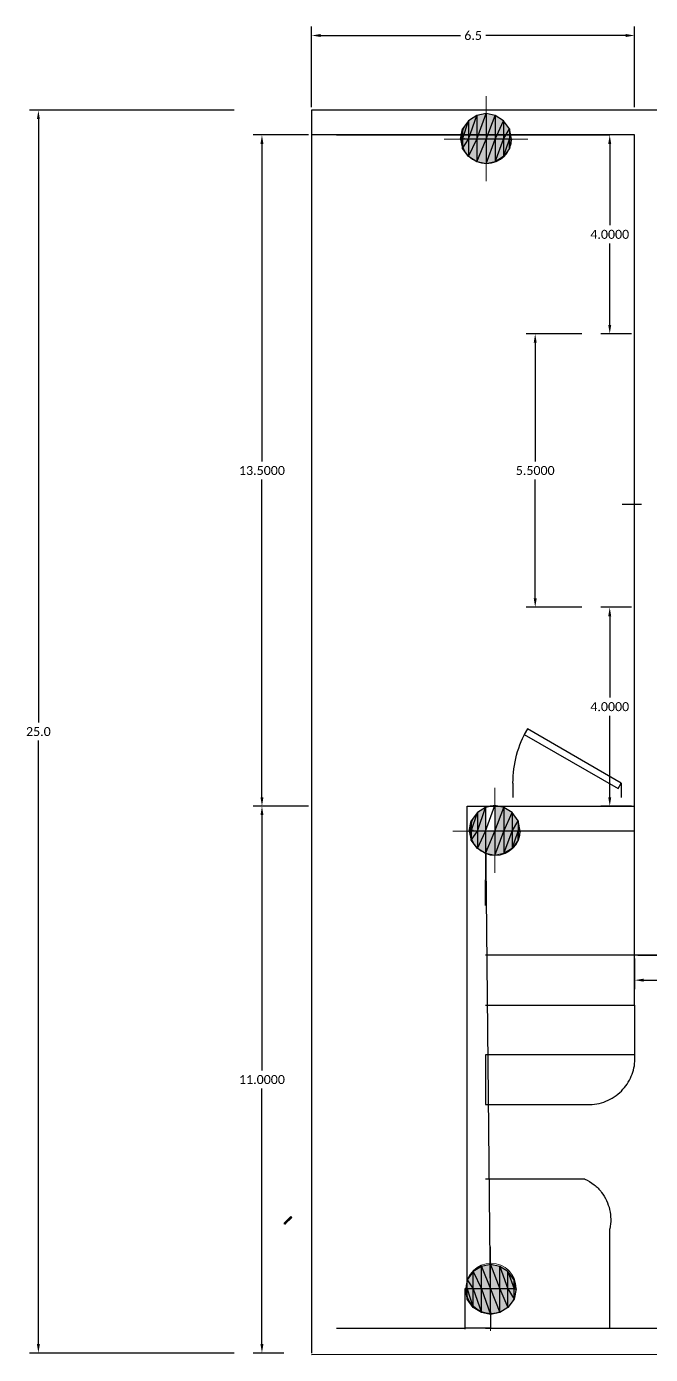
# Model space of a CAD drawing. Header units: feet. Extents: x 12482 to 12686, y -990 to -840.
# Drawn here: x 12615.76 to 12628.32, y -982.03 to -955.32 of the extents above; entities that cross this region are included whole.
import ezdxf

# ---------------------------------------------------------------- set-up
doc = ezdxf.new("R2010")
doc.units = ezdxf.units.FT
doc.layers.get('0').update_dxf_attribs({"true_color": 0xffffff})
doc.layers.add('Layer1', color=7, linetype='Continuous')
doc.styles.get("Standard").update_dxf_attribs({"font": 'calibri.ttf'})
doc.dimstyles.get("Standard").update_dxf_attribs({"dimtxt": 0.18, "dimasz": 0.18, "dimexe": 0.18, "dimexo": 0.0625, "dimgap": 0.09, "dimtad": 0, "dimtih": 1, "dimtoh": 1, "dimdec": 4, "dimzin": 0, "dimdsep": 46, "dimtxsty": 'Standard', "dimcen": 0.09, "dimadec": 0, "dimazin": 0, "dimtfac": 1, "dimtdec": 4, "dimtofl": 0, "dimtmove": 0, "dimatfit": 3, "dimfxl": 1, "dimtolj": 1, "dimtzin": 0, "dimarcsym": 0})

# ---------------------------------------------------------------- blocks, each defined once
blk = doc.blocks.new('*U10')
for p, q in [((0, 0), (0, -100)), ((750, 0), (750, -100))]:
    blk.add_line(p, q)
blk.add_lwpolyline([(0, 0), (649.5, 375), (671.4, 337.1), (21.9, -37.9)], close=True)
blk.add_arc((0, 0), 750, 0, 30)
blk = doc.blocks.new('*D59')
at = {"layer": 'Defpoints', "color": 0, "transparency": 16777216}
for p in [(12620, -957.002), (12616, -982), (12620, -982)]:
    blk.add_point(p, dxfattribs=at)
at = {"layer": 'Layer1', "color": 0, "lineweight": -2, "transparency": 16777216}
for p, q in [((12619.938, -957.002), (12615.82, -957.002)), ((12616, -957.182), (12616, -969.319)), ((12616, -981.82), (12616, -969.683)), ((12619.938, -982), (12615.82, -982))]:
    blk.add_line(p, q, dxfattribs=at)
at = {"layer": 'Layer1', "color": 0, "transparency": 16777216}
for points in [[(12615.97, -957.182), (12616.03, -957.182), (12616, -957.002)], [(12615.97, -981.82), (12616.03, -981.82), (12616, -982)]]:
    blk.add_solid(points, dxfattribs=at)
at = {"layer": 'Layer1', "color": 0, "transparency": 16777216, "insert": (12616, -969.501), "char_height": 0.18, "attachment_point": 5}
blk.add_mtext('\\A1;25.0', dxfattribs=at)
blk = doc.blocks.new('*D60')
at = {"layer": 'Defpoints', "color": 0, "transparency": 16777216}
for p in [(12628, -955.5), (12621.5, -957.002), (12628, -957.002)]:
    blk.add_point(p, dxfattribs=at)
at = {"layer": 'Layer1', "color": 0, "lineweight": -2, "transparency": 16777216}
for p, q in [((12621.5, -956.939), (12621.5, -955.32)), ((12628, -956.939), (12628, -955.32)), ((12621.68, -955.5), (12624.496, -955.5)), ((12627.82, -955.5), (12625.004, -955.5))]:
    blk.add_line(p, q, dxfattribs=at)
at = {"layer": 'Layer1', "color": 0, "transparency": 16777216}
for points in [[(12621.68, -955.47), (12621.68, -955.53), (12621.5, -955.5)], [(12627.82, -955.47), (12627.82, -955.53), (12628, -955.5)]]:
    blk.add_solid(points, dxfattribs=at)
at = {"layer": 'Layer1', "color": 0, "transparency": 16777216, "insert": (12624.75, -955.5), "char_height": 0.18, "attachment_point": 5}
blk.add_mtext('\\A1;6.5', dxfattribs=at)
blk = doc.blocks.new('*D75')
at = {"layer": 'Defpoints', "color": 0, "transparency": 16777216}
for p in [(12628, -974), (12647, -974), (12628, -974.5)]:
    blk.add_point(p, dxfattribs=at)
at = {"layer": 'Layer1', "color": 0, "lineweight": -2, "transparency": 16777216}
for p, q in [((12628, -974.063), (12628, -974.68)), ((12647, -974.063), (12647, -974.68)), ((12628.18, -974.5), (12637.176, -974.5)), ((12646.82, -974.5), (12637.824, -974.5))]:
    blk.add_line(p, q, dxfattribs=at)
at = {"layer": 'Layer1', "color": 0, "transparency": 16777216}
for points in [[(12628.18, -974.47), (12628.18, -974.53), (12628, -974.5)], [(12646.82, -974.47), (12646.82, -974.53), (12647, -974.5)]]:
    blk.add_solid(points, dxfattribs=at)
at = {"layer": 'Layer1', "color": 0, "transparency": 16777216, "insert": (12637.5, -974.5), "char_height": 0.18, "attachment_point": 5}
blk.add_mtext('\\A1;19.0', dxfattribs=at)
blk = doc.blocks.new('*D76')
at = {"layer": 'Defpoints', "color": 0, "transparency": 16777216}
for p in [(12628, -974), (12628, -981.5), (12631, -981.5)]:
    blk.add_point(p, dxfattribs=at)
at = {"layer": 'Layer1', "color": 0, "lineweight": -2, "transparency": 16777216}
for p, q in [((12628.063, -974), (12631.18, -974)), ((12631, -974.18), (12631, -977.569)), ((12631, -981.32), (12631, -977.931)), ((12628.063, -981.5), (12631.18, -981.5))]:
    blk.add_line(p, q, dxfattribs=at)
at = {"layer": 'Layer1', "color": 0, "transparency": 16777216}
for points in [[(12630.97, -974.18), (12631.03, -974.18), (12631, -974)], [(12630.97, -981.32), (12631.03, -981.32), (12631, -981.5)]]:
    blk.add_solid(points, dxfattribs=at)
at = {"layer": 'Layer1', "color": 0, "transparency": 16777216, "insert": (12631, -977.75), "char_height": 0.18, "attachment_point": 5}
blk.add_mtext('\\A1;7.5', dxfattribs=at)
blk = doc.blocks.new('*D204')
at = {"layer": 'Defpoints', "color": 0, "transparency": 16777216}
for p in [(12628, -957.5), (12627.5, -961.5), (12628, -961.5)]:
    blk.add_point(p, dxfattribs=at)
at = {"layer": 'Layer1', "color": 0, "lineweight": -2, "transparency": 16777216}
for p, q in [((12627.938, -957.5), (12627.32, -957.5)), ((12627.5, -957.68), (12627.5, -959.318)), ((12627.5, -961.32), (12627.5, -959.682)), ((12627.938, -961.5), (12627.32, -961.5))]:
    blk.add_line(p, q, dxfattribs=at)
at = {"layer": 'Layer1', "color": 0, "transparency": 16777216}
for points in [[(12627.47, -957.68), (12627.53, -957.68), (12627.5, -957.5)], [(12627.47, -961.32), (12627.53, -961.32), (12627.5, -961.5)]]:
    blk.add_solid(points, dxfattribs=at)
at = {"layer": 'Layer1', "color": 0, "transparency": 16777216, "insert": (12627.5, -959.5), "char_height": 0.18, "attachment_point": 5}
blk.add_mtext('\\A1;4.0000', dxfattribs=at)
blk = doc.blocks.new('*D210')
at = {"layer": 'Defpoints', "color": 0, "transparency": 16777216}
for p in [(12621.5, -957.5), (12620.5, -971), (12621.5, -971)]:
    blk.add_point(p, dxfattribs=at)
at = {"layer": 'Layer1', "color": 0, "lineweight": -2, "transparency": 16777216}
for p, q in [((12621.438, -957.5), (12620.32, -957.5)), ((12620.5, -957.68), (12620.5, -964.068)), ((12620.5, -970.82), (12620.5, -964.432)), ((12621.438, -971), (12620.32, -971))]:
    blk.add_line(p, q, dxfattribs=at)
at = {"layer": 'Layer1', "color": 0, "transparency": 16777216}
for points in [[(12620.47, -957.68), (12620.53, -957.68), (12620.5, -957.5)], [(12620.47, -970.82), (12620.53, -970.82), (12620.5, -971)]]:
    blk.add_solid(points, dxfattribs=at)
at = {"layer": 'Layer1', "color": 0, "transparency": 16777216, "insert": (12620.5, -964.25), "char_height": 0.18, "attachment_point": 5}
blk.add_mtext('\\A1;13.5000', dxfattribs=at)
blk = doc.blocks.new('*D211')
at = {"layer": 'Defpoints', "color": 0, "transparency": 16777216}
for p in [(12620.5, -971), (12620.88, -971), (12621, -982)]:
    blk.add_point(p, dxfattribs=at)
at = {"layer": 'Layer1', "color": 0, "lineweight": -2, "transparency": 16777216}
for p, q in [((12620.818, -971), (12620.32, -971)), ((12620.5, -971.18), (12620.5, -976.318)), ((12620.5, -981.82), (12620.5, -976.682)), ((12620.938, -982), (12620.32, -982))]:
    blk.add_line(p, q, dxfattribs=at)
at = {"layer": 'Layer1', "color": 0, "transparency": 16777216}
for points in [[(12620.47, -971.18), (12620.53, -971.18), (12620.5, -971)], [(12620.47, -981.82), (12620.53, -981.82), (12620.5, -982)]]:
    blk.add_solid(points, dxfattribs=at)
at = {"layer": 'Layer1', "color": 0, "transparency": 16777216, "insert": (12620.5, -976.5), "char_height": 0.18, "attachment_point": 5}
blk.add_mtext('\\A1;11.0000', dxfattribs=at)
blk = doc.blocks.new('*D212')
at = {"layer": 'Defpoints', "color": 0, "transparency": 16777216}
for p in [(12627.5, -967), (12628, -967), (12628, -971)]:
    blk.add_point(p, dxfattribs=at)
at = {"layer": 'Layer1', "color": 0, "lineweight": -2, "transparency": 16777216}
for p, q in [((12627.938, -967), (12627.32, -967)), ((12627.5, -967.18), (12627.5, -968.818)), ((12627.5, -970.82), (12627.5, -969.182)), ((12627.938, -971), (12627.32, -971))]:
    blk.add_line(p, q, dxfattribs=at)
at = {"layer": 'Layer1', "color": 0, "transparency": 16777216}
for points in [[(12627.47, -967.18), (12627.53, -967.18), (12627.5, -967)], [(12627.47, -970.82), (12627.53, -970.82), (12627.5, -971)]]:
    blk.add_solid(points, dxfattribs=at)
at = {"layer": 'Layer1', "color": 0, "transparency": 16777216, "insert": (12627.5, -969), "char_height": 0.18, "attachment_point": 5}
blk.add_mtext('\\A1;4.0000', dxfattribs=at)
blk = doc.blocks.new('*D213')
at = {"layer": 'Defpoints', "color": 0, "transparency": 16777216}
for p in [(12627, -961.5), (12626, -967), (12627, -967)]:
    blk.add_point(p, dxfattribs=at)
at = {"layer": 'Layer1', "color": 0, "lineweight": -2, "transparency": 16777216}
for p, q in [((12626.938, -961.5), (12625.82, -961.5)), ((12626, -961.68), (12626, -964.068)), ((12626, -966.82), (12626, -964.432)), ((12626.938, -967), (12625.82, -967))]:
    blk.add_line(p, q, dxfattribs=at)
at = {"layer": 'Layer1', "color": 0, "transparency": 16777216}
for points in [[(12625.97, -961.68), (12626.03, -961.68), (12626, -961.5)], [(12625.97, -966.82), (12626.03, -966.82), (12626, -967)]]:
    blk.add_solid(points, dxfattribs=at)
at = {"layer": 'Layer1', "color": 0, "transparency": 16777216, "insert": (12626, -964.25), "char_height": 0.18, "attachment_point": 5}
blk.add_mtext('\\A1;5.5000', dxfattribs=at)

msp = doc.modelspace()

# ---------------------------------------------------------------- hatches: boundary and pattern name
at = {"true_color": 0x000001, "transparency": 33554687}
h = msp.add_hatch(color=1, dxfattribs=at)
h.paths.add_polyline_path([(12624.53635, -957.37949), (12624.53635, -957.58547), (12624.65993, -957.21471)])
h.paths.add_polyline_path([(12624.53635, -957.58547), (12624.65993, -957.21471), (12624.65993, -957.58547)])
h = msp.add_hatch(color=1, dxfattribs=at)
h.paths.add_polyline_path([(12624.65993, -957.21471), (12624.65993, -957.58547), (12624.82472, -957.11171)])
h.paths.add_polyline_path([(12624.65993, -957.58547), (12624.82472, -957.11171), (12624.82472, -957.58547)])
h = msp.add_hatch(color=1, dxfattribs=at)
h.paths.add_polyline_path([(12624.82472, -957.11171), (12624.82472, -957.58547), (12625.0101, -957.07052)])
h.paths.add_polyline_path([(12624.82472, -957.58547), (12625.0101, -957.07052), (12625.0101, -957.58547)])
h = msp.add_hatch(color=1, dxfattribs=at)
h.paths.add_polyline_path([(12625.0101, -957.07052), (12625.0101, -957.58547), (12625.19549, -957.11171)])
h.paths.add_polyline_path([(12625.0101, -957.58547), (12625.19549, -957.11171), (12625.19549, -957.58547)])
h = msp.add_hatch(color=1, dxfattribs=at)
h.paths.add_polyline_path([(12625.19549, -957.11171), (12625.19549, -957.58547), (12625.36027, -957.21471)])
h.paths.add_polyline_path([(12625.19549, -957.58547), (12625.36027, -957.21471), (12625.36027, -957.58547)])
h = msp.add_hatch(color=1, dxfattribs=at)
h.paths.add_polyline_path([(12625.36027, -957.21471), (12625.36027, -957.58547), (12625.48386, -957.37949)])
h.paths.add_polyline_path([(12625.36027, -957.58547), (12625.48386, -957.37949), (12625.48386, -957.58547)])
h = msp.add_hatch(color=1, dxfattribs=at)
h.paths.add_polyline_path([(12624.53635, -957.37949), (12624.53635, -957.58547), (12624.49515, -957.58547)])
h.paths.add_polyline_path([(12624.53635, -957.58547), (12624.49515, -957.58547), (12624.53635, -957.77086)])
h = msp.add_hatch(color=1, dxfattribs=at)
h.paths.add_polyline_path([(12625.48386, -957.37949), (12625.48386, -957.58547), (12625.52506, -957.58547)])
h.paths.add_polyline_path([(12625.48386, -957.58547), (12625.52506, -957.58547), (12625.48386, -957.77086)])
h = msp.add_hatch(color=1, dxfattribs=at)
h.paths.add_polyline_path([(12624.53635, -957.58547), (12624.53635, -957.77086), (12624.65993, -957.58547)])
h.paths.add_polyline_path([(12624.53635, -957.77086), (12624.65993, -957.58547), (12624.65993, -957.93564)])
h = msp.add_hatch(color=1, dxfattribs=at)
h.paths.add_polyline_path([(12624.65993, -957.58547), (12624.65993, -957.93564), (12624.82472, -957.58547)])
h.paths.add_polyline_path([(12624.65993, -957.93564), (12624.82472, -957.58547), (12624.82472, -958.03863)])
h = msp.add_hatch(color=1, dxfattribs=at)
h.paths.add_polyline_path([(12624.82472, -957.58547), (12624.82472, -958.03863), (12625.0101, -957.58547)])
h.paths.add_polyline_path([(12624.82472, -958.03863), (12625.0101, -957.58547), (12625.0101, -958.07983)])
h = msp.add_hatch(color=1, dxfattribs=at)
h.paths.add_polyline_path([(12625.0101, -957.58547), (12625.0101, -958.07983), (12625.19549, -957.58547)])
h.paths.add_polyline_path([(12625.0101, -958.07983), (12625.19549, -957.58547), (12625.19549, -958.03863)])
h = msp.add_hatch(color=1, dxfattribs=at)
h.paths.add_polyline_path([(12625.19549, -957.58547), (12625.19549, -958.03863), (12625.36027, -957.58547)])
h.paths.add_polyline_path([(12625.19549, -958.03863), (12625.36027, -957.58547), (12625.36027, -957.93564)])
h = msp.add_hatch(color=1, dxfattribs=at)
h.paths.add_polyline_path([(12625.36027, -957.58547), (12625.36027, -957.93564), (12625.48386, -957.58547)])
h.paths.add_polyline_path([(12625.36027, -957.93564), (12625.48386, -957.58547), (12625.48386, -957.77086)])
h = msp.add_hatch(color=1, dxfattribs=at)
h.paths.add_polyline_path([(12624.83521, -971.12923), (12624.83521, -971.5), (12625, -971.02624)])
h.paths.add_polyline_path([(12624.83521, -971.5), (12625, -971.02624), (12625, -971.5)])
h = msp.add_hatch(color=1, dxfattribs=at)
h.paths.add_polyline_path([(12625.18538, -970.98505), (12625.18538, -971.5), (12625.37077, -971.02624)])
h.paths.add_polyline_path([(12625.18538, -971.5), (12625.37077, -971.02624), (12625.37077, -971.5)])
h = msp.add_hatch(color=1, dxfattribs=at)
h.paths.add_polyline_path([(12625.37077, -971.02624), (12625.37077, -971.5), (12625.53555, -971.12923)])
h.paths.add_polyline_path([(12625.37077, -971.5), (12625.53555, -971.12923), (12625.53555, -971.5)])
h = msp.add_hatch(color=1, dxfattribs=at)
h.paths.add_polyline_path([(12624.71163, -971.29402), (12624.71163, -971.5), (12624.67043, -971.5)])
h.paths.add_polyline_path([(12624.71163, -971.5), (12624.67043, -971.5), (12624.71163, -971.68538)])
h = msp.add_hatch(color=1, dxfattribs=at)
h.paths.add_polyline_path([(12624.71163, -971.29402), (12624.71163, -971.5), (12624.83521, -971.12923)])
h.paths.add_polyline_path([(12624.71163, -971.5), (12624.83521, -971.12923), (12624.83521, -971.5)])
h = msp.add_hatch(color=1, dxfattribs=at)
h.paths.add_polyline_path([(12625.53555, -971.12923), (12625.53555, -971.5), (12625.65914, -971.29402)])
h.paths.add_polyline_path([(12625.53555, -971.5), (12625.65914, -971.29402), (12625.65914, -971.5)])
h = msp.add_hatch(color=1, dxfattribs=at)
h.paths.add_polyline_path([(12625.65914, -971.29402), (12625.65914, -971.5), (12625.70034, -971.5)])
h.paths.add_polyline_path([(12625.65914, -971.5), (12625.70034, -971.5), (12625.65914, -971.68538)])
h = msp.add_hatch(color=1, dxfattribs=at)
h.paths.add_polyline_path([(12624.71163, -971.5), (12624.71163, -971.68538), (12624.83521, -971.5)])
h.paths.add_polyline_path([(12624.71163, -971.68538), (12624.83521, -971.5), (12624.83521, -971.85017)])
h = msp.add_hatch(color=1, dxfattribs=at)
h.paths.add_polyline_path([(12624.83521, -971.5), (12624.83521, -971.85017), (12625, -971.5)])
h.paths.add_polyline_path([(12624.83521, -971.85017), (12625, -971.5), (12625, -971.95316)])
h = msp.add_hatch(color=1, dxfattribs=at)
h.paths.add_polyline_path([(12625, -971.5), (12625, -971.95316), (12625.18538, -971.5)])
h.paths.add_polyline_path([(12625, -971.95316), (12625.18538, -971.5), (12625.18538, -971.99436)])
h = msp.add_hatch(color=1, dxfattribs=at)
h.paths.add_polyline_path([(12625.18538, -971.5), (12625.18538, -971.99436), (12625.37077, -971.5)])
h.paths.add_polyline_path([(12625.18538, -971.99436), (12625.37077, -971.5), (12625.37077, -971.95316)])
h = msp.add_hatch(color=1, dxfattribs=at)
h.paths.add_polyline_path([(12625.37077, -971.5), (12625.37077, -971.95316), (12625.53555, -971.5)])
h.paths.add_polyline_path([(12625.37077, -971.95316), (12625.53555, -971.5), (12625.53555, -971.85017)])
h = msp.add_hatch(color=1, dxfattribs=at)
h.paths.add_polyline_path([(12625.53555, -971.5), (12625.53555, -971.85017), (12625.65914, -971.5)])
h.paths.add_polyline_path([(12625.53555, -971.85017), (12625.65914, -971.5), (12625.65914, -971.68538)])
at = {"true_color": 0xdd6e00, "transparency": 33554687}
h = msp.add_hatch(color=32, dxfattribs=at)
h.paths.add_polyline_path([(12621.09843, -979.27139), (12621.08143, -979.25439), (12620.96243, -979.40739)])
h.paths.add_polyline_path([(12621.08143, -979.25439), (12620.96243, -979.40739), (12620.94543, -979.39039)])
at = {"true_color": 0x000001, "transparency": 33554687}
h = msp.add_hatch(color=1, dxfattribs=at)
h.paths.add_polyline_path([(12624.62741, -980.71009), (12624.62741, -980.5247), (12624.751, -980.71009)])
h.paths.add_polyline_path([(12624.62741, -980.5247), (12624.751, -980.71009), (12624.751, -980.35992)])
h = msp.add_hatch(color=1, dxfattribs=at)
h.paths.add_polyline_path([(12624.751, -980.71009), (12624.751, -980.35992), (12624.91579, -980.71009)])
h.paths.add_polyline_path([(12624.751, -980.35992), (12624.91579, -980.71009), (12624.91579, -980.25693)])
h = msp.add_hatch(color=1, dxfattribs=at)
h.paths.add_polyline_path([(12624.91579, -980.71009), (12624.91579, -980.25693), (12625.10117, -980.71009)])
h.paths.add_polyline_path([(12624.91579, -980.25693), (12625.10117, -980.71009), (12625.10117, -980.21573)])
h = msp.add_hatch(color=1, dxfattribs=at)
h.paths.add_polyline_path([(12625.10117, -980.71009), (12625.10117, -980.21573), (12625.28655, -980.71009)])
h.paths.add_polyline_path([(12625.10117, -980.21573), (12625.28655, -980.71009), (12625.28655, -980.25693)])
h = msp.add_hatch(color=1, dxfattribs=at)
h.paths.add_polyline_path([(12625.28655, -980.71009), (12625.28655, -980.25693), (12625.45134, -980.71009)])
h.paths.add_polyline_path([(12625.28655, -980.25693), (12625.45134, -980.71009), (12625.45134, -980.35992)])
h = msp.add_hatch(color=1, dxfattribs=at)
h.paths.add_polyline_path([(12625.45134, -980.71009), (12625.45134, -980.35992), (12625.57493, -980.71009)])
h.paths.add_polyline_path([(12625.45134, -980.35992), (12625.57493, -980.71009), (12625.57493, -980.5247)])
h = msp.add_hatch(color=1, dxfattribs=at)
h.paths.add_polyline_path([(12624.62741, -980.91607), (12624.62741, -980.71009), (12624.58622, -980.71009)])
h.paths.add_polyline_path([(12624.62741, -980.71009), (12624.58622, -980.71009), (12624.62741, -980.5247)])
h = msp.add_hatch(color=1, dxfattribs=at)
h.paths.add_polyline_path([(12624.62741, -980.91607), (12624.62741, -980.71009), (12624.751, -981.08085)])
h.paths.add_polyline_path([(12624.62741, -980.71009), (12624.751, -981.08085), (12624.751, -980.71009)])
h = msp.add_hatch(color=1, dxfattribs=at)
h.paths.add_polyline_path([(12624.751, -981.08085), (12624.751, -980.71009), (12624.91579, -981.18384)])
h.paths.add_polyline_path([(12624.751, -980.71009), (12624.91579, -981.18384), (12624.91579, -980.71009)])
h = msp.add_hatch(color=1, dxfattribs=at)
h.paths.add_polyline_path([(12624.91579, -981.18384), (12624.91579, -980.71009), (12625.10117, -981.22504)])
h.paths.add_polyline_path([(12624.91579, -980.71009), (12625.10117, -981.22504), (12625.10117, -980.71009)])
h = msp.add_hatch(color=1, dxfattribs=at)
h.paths.add_polyline_path([(12625.10117, -981.22504), (12625.10117, -980.71009), (12625.28655, -981.18384)])
h.paths.add_polyline_path([(12625.10117, -980.71009), (12625.28655, -981.18384), (12625.28655, -980.71009)])
h = msp.add_hatch(color=1, dxfattribs=at)
h.paths.add_polyline_path([(12625.28655, -981.18384), (12625.28655, -980.71009), (12625.45134, -981.08085)])
h.paths.add_polyline_path([(12625.28655, -980.71009), (12625.45134, -981.08085), (12625.45134, -980.71009)])
h = msp.add_hatch(color=1, dxfattribs=at)
h.paths.add_polyline_path([(12625.45134, -981.08085), (12625.45134, -980.71009), (12625.57493, -980.91607)])
h.paths.add_polyline_path([(12625.45134, -980.71009), (12625.57493, -980.91607), (12625.57493, -980.71009)])
h = msp.add_hatch(color=1, dxfattribs=at)
h.paths.add_polyline_path([(12625.57493, -980.91607), (12625.57493, -980.71009), (12625.61612, -980.71009)])
h.paths.add_polyline_path([(12625.57493, -980.71009), (12625.61612, -980.71009), (12625.57493, -980.5247)])

# ---------------------------------------------------------------- linework, layer by layer
at = {"color": 1, "linetype": 'Continuous', "lineweight": 9, "true_color": 0x000001, "transparency": 33554687}
for p, q in [((12625.0101, -956.72035), (12625.0101, -958.43)), ((12624.16558, -957.58547), (12625.85463, -957.58547)), ((12625.18538, -970.63488), (12625.18538, -972.34452)), ((12624.34086, -971.5), (12626.02991, -971.5)), ((12625.10117, -981.55461), (12625.10117, -979.86556))]:
    msp.add_line(p, q, dxfattribs=at)
at = {"color": 7, "linetype": 'Continuous', "lineweight": 20, "true_color": 0x000007, "transparency": 33554687}
msp.add_line((12628.09919, -957.00161), (12628.57295, -957.00161), dxfattribs=at)
at = {"color": 1, "linetype": 'Continuous', "lineweight": -2, "true_color": 0x000001, "transparency": 33554687}
for points in [[(12624.53635, -957.37949), (12624.53635, -957.58547), (12624.65993, -957.21471)], [(12624.53635, -957.58547), (12624.65993, -957.21471), (12624.65993, -957.58547)], [(12624.65993, -957.21471), (12624.65993, -957.58547), (12624.82472, -957.11171)], [(12624.65993, -957.58547), (12624.82472, -957.11171), (12624.82472, -957.58547)], [(12624.82472, -957.11171), (12624.82472, -957.58547), (12625.0101, -957.07052)], [(12624.82472, -957.58547), (12625.0101, -957.07052), (12625.0101, -957.58547)], [(12625.0101, -957.07052), (12625.0101, -957.58547), (12625.19549, -957.11171)], [(12625.0101, -957.58547), (12625.19549, -957.11171), (12625.19549, -957.58547)], [(12625.19549, -957.11171), (12625.19549, -957.58547), (12625.36027, -957.21471)], [(12625.19549, -957.58547), (12625.36027, -957.21471), (12625.36027, -957.58547)], [(12625.36027, -957.21471), (12625.36027, -957.58547), (12625.48386, -957.37949)], [(12624.53635, -957.37949), (12624.53635, -957.58547), (12624.49515, -957.58547)], [(12625.36027, -957.58547), (12625.48386, -957.37949), (12625.48386, -957.58547)], [(12625.48386, -957.37949), (12625.48386, -957.58547), (12625.52506, -957.58547)], [(12624.53635, -957.58547), (12624.49515, -957.58547), (12624.53635, -957.77086)], [(12624.53635, -957.58547), (12624.53635, -957.77086), (12624.65993, -957.58547)], [(12624.53635, -957.77086), (12624.65993, -957.58547), (12624.65993, -957.93564)], [(12624.65993, -957.58547), (12624.65993, -957.93564), (12624.82472, -957.58547)], [(12624.65993, -957.93564), (12624.82472, -957.58547), (12624.82472, -958.03863)], [(12624.82472, -957.58547), (12624.82472, -958.03863), (12625.0101, -957.58547)], [(12624.82472, -958.03863), (12625.0101, -957.58547), (12625.0101, -958.07983)], [(12625.0101, -957.58547), (12625.0101, -958.07983), (12625.19549, -957.58547)], [(12625.0101, -958.07983), (12625.19549, -957.58547), (12625.19549, -958.03863)], [(12625.19549, -957.58547), (12625.19549, -958.03863), (12625.36027, -957.58547)], [(12625.19549, -958.03863), (12625.36027, -957.58547), (12625.36027, -957.93564)], [(12625.36027, -957.58547), (12625.36027, -957.93564), (12625.48386, -957.58547)], [(12625.36027, -957.93564), (12625.48386, -957.58547), (12625.48386, -957.77086)], [(12625.48386, -957.58547), (12625.52506, -957.58547), (12625.48386, -957.77086)], [(12624.83521, -971.12923), (12624.83521, -971.5), (12625, -971.02624)], [(12624.83521, -971.5), (12625, -971.02624), (12625, -971.5)], [(12625, -971.02624), (12625, -971.5), (12625.18538, -970.98505)], [(12625, -971.5), (12625.18538, -970.98505), (12625.18538, -971.5)], [(12625.18538, -970.98505), (12625.18538, -971.5), (12625.37077, -971.02624)], [(12625.18538, -971.5), (12625.37077, -971.02624), (12625.37077, -971.5)], [(12625.37077, -971.02624), (12625.37077, -971.5), (12625.53555, -971.12923)], [(12624.71163, -971.29402), (12624.71163, -971.5), (12624.67043, -971.5)], [(12624.71163, -971.29402), (12624.71163, -971.5), (12624.83521, -971.12923)], [(12624.71163, -971.5), (12624.83521, -971.12923), (12624.83521, -971.5)], [(12625.37077, -971.5), (12625.53555, -971.12923), (12625.53555, -971.5)], [(12625.53555, -971.12923), (12625.53555, -971.5), (12625.65914, -971.29402)], [(12625.53555, -971.5), (12625.65914, -971.29402), (12625.65914, -971.5)], [(12625.65914, -971.29402), (12625.65914, -971.5), (12625.70034, -971.5)], [(12624.71163, -971.5), (12624.67043, -971.5), (12624.71163, -971.68538)], [(12624.71163, -971.5), (12624.71163, -971.68538), (12624.83521, -971.5)], [(12624.71163, -971.68538), (12624.83521, -971.5), (12624.83521, -971.85017)], [(12624.83521, -971.5), (12624.83521, -971.85017), (12625, -971.5)], [(12624.83521, -971.85017), (12625, -971.5), (12625, -971.95316)], [(12625, -971.5), (12625, -971.95316), (12625.18538, -971.5)], [(12625, -971.95316), (12625.18538, -971.5), (12625.18538, -971.99436)], [(12625.18538, -971.5), (12625.18538, -971.99436), (12625.37077, -971.5)], [(12625.18538, -971.99436), (12625.37077, -971.5), (12625.37077, -971.95316)], [(12625.37077, -971.5), (12625.37077, -971.95316), (12625.53555, -971.5)], [(12625.37077, -971.95316), (12625.53555, -971.5), (12625.53555, -971.85017)], [(12625.53555, -971.5), (12625.53555, -971.85017), (12625.65914, -971.5)], [(12625.53555, -971.85017), (12625.65914, -971.5), (12625.65914, -971.68538)], [(12625.65914, -971.5), (12625.70034, -971.5), (12625.65914, -971.68538)], [(12624.62741, -980.5247), (12624.751, -980.71009), (12624.751, -980.35992)], [(12624.751, -980.35992), (12624.91579, -980.71009), (12624.91579, -980.25693)], [(12624.751, -980.71009), (12624.751, -980.35992), (12624.91579, -980.71009)], [(12624.91579, -980.25693), (12625.10117, -980.71009), (12625.10117, -980.21573)], [(12624.91579, -980.71009), (12624.91579, -980.25693), (12625.10117, -980.71009)], [(12625.10117, -980.71009), (12625.10117, -980.21573), (12625.28655, -980.71009)], [(12625.10117, -980.21573), (12625.28655, -980.71009), (12625.28655, -980.25693)], [(12625.28655, -980.71009), (12625.28655, -980.25693), (12625.45134, -980.71009)], [(12625.28655, -980.25693), (12625.45134, -980.71009), (12625.45134, -980.35992)], [(12625.45134, -980.71009), (12625.45134, -980.35992), (12625.57493, -980.71009)], [(12625.45134, -980.35992), (12625.57493, -980.71009), (12625.57493, -980.5247)], [(12624.62741, -980.91607), (12624.62741, -980.71009), (12624.58622, -980.71009)], [(12624.62741, -980.71009), (12624.62741, -980.5247), (12624.751, -980.71009)], [(12624.62741, -980.91607), (12624.62741, -980.71009), (12624.751, -981.08085)], [(12624.62741, -980.71009), (12624.751, -981.08085), (12624.751, -980.71009)], [(12624.751, -981.08085), (12624.751, -980.71009), (12624.91579, -981.18384)], [(12624.751, -980.71009), (12624.91579, -981.18384), (12624.91579, -980.71009)], [(12624.91579, -981.18384), (12624.91579, -980.71009), (12625.10117, -981.22504)], [(12624.91579, -980.71009), (12625.10117, -981.22504), (12625.10117, -980.71009)], [(12625.10117, -981.22504), (12625.10117, -980.71009), (12625.28655, -981.18384)], [(12625.10117, -980.71009), (12625.28655, -981.18384), (12625.28655, -980.71009)], [(12625.28655, -981.18384), (12625.28655, -980.71009), (12625.45134, -981.08085)], [(12625.28655, -980.71009), (12625.45134, -981.08085), (12625.45134, -980.71009)], [(12625.45134, -981.08085), (12625.45134, -980.71009), (12625.57493, -980.91607)], [(12625.45134, -980.71009), (12625.57493, -980.91607), (12625.57493, -980.71009)], [(12625.57493, -980.71009), (12625.61612, -980.71009), (12625.57493, -980.5247)], [(12625.57493, -980.91607), (12625.57493, -980.71009), (12625.61612, -980.71009)]]:
    msp.add_lwpolyline(points, close=True, dxfattribs=at)
at = {"color": 32, "linetype": 'Continuous', "lineweight": -2, "true_color": 0xdd6e00, "transparency": 33554687}
for points in [[(12621.08143, -979.25439), (12620.96243, -979.40739), (12620.94543, -979.39039)], [(12621.09843, -979.27139), (12621.08143, -979.25439), (12620.96243, -979.40739)]]:
    msp.add_lwpolyline(points, close=True, dxfattribs=at)
at = {"color": 1, "linetype": 'Continuous', "lineweight": 9, "true_color": 0x000001, "transparency": 33554687}
for points in [[(12625.0204, -957.07052), (12624.74169, -957.07052), (12624.51575, -957.29646), (12624.51575, -957.57517)], [(12624.51575, -957.57517), (12624.51575, -957.85388), (12624.74169, -958.07983), (12625.0204, -958.07983)], [(12625.0204, -958.07983), (12625.29912, -958.07983), (12625.52506, -957.85388), (12625.52506, -957.57517)], [(12625.19568, -970.98505), (12624.91697, -970.98505), (12624.69103, -971.21099), (12624.69103, -971.4897)], [(12624.69103, -971.4897), (12624.69103, -971.76841), (12624.91697, -971.99436), (12625.19568, -971.99436)], [(12625.19568, -971.99436), (12625.4744, -971.99436), (12625.70034, -971.76841), (12625.70034, -971.4897)], [(12625.11147, -980.19513), (12624.83276, -980.19513), (12624.60681, -980.42107), (12624.60681, -980.69979)], [(12625.61612, -980.69979), (12625.61612, -980.42107), (12625.39018, -980.19513), (12625.11147, -980.19513)], [(12624.60681, -980.69979), (12624.60681, -980.9785), (12624.83276, -981.20444), (12625.11147, -981.20444)], [(12625.11147, -981.20444), (12625.39018, -981.20444), (12625.61612, -980.9785), (12625.61612, -980.69979)]]:
    msp.add_open_spline(points, degree=3, dxfattribs=at)
at = {"color": 40, "true_color": 0xf8d731, "transparency": 33554687}
for p in [(12624.57219, -957.57558), (12624.74747, -971.4901)]:
    msp.add_point(p, dxfattribs=at)
at = {"layer": 'Layer1', "transparency": 33554687}
for p, q in [((12621.5, -957), (12621.5, -982)), ((12681.48961, -957.00161), (12621.5, -957.00161)), ((12628, -957.00161), (12628, -957)), ((12627.5, -957.5), (12621.5, -957.5)), ((12622, -957.5), (12627.5, -957.5)), ((12628, -957.5), (12627.5, -957.5)), ((12628, -974), (12628, -957.5)), ((12627.75153, -964.9286), (12628.13957, -964.9286)), ((12624.62741, -980.91607), (12624.62741, -971)), ((12624.62741, -971), (12628, -971)), ((12628, -971.5), (12625, -971.5)), ((12625, -971.5), (12625.10117, -981.5)), ((12625, -973), (12625.00462, -971.95693)), ((12628, -973.48428), (12628.00285, -973.48428)), ((12647, -974), (12628, -974)), ((12624.58622, -980.71009), (12624.58602, -981.52134)), ((12622, -981.5), (12624.58603, -981.5)), ((12625.10117, -981.5), (12624.58603, -981.5)), ((12625, -981.5), (12625.5, -981.5)), ((12625.10117, -981.5), (12647, -981.5)), ((12621.5, -982.02811), (12647, -982))]:
    msp.add_line(p, q, dxfattribs=at)
at = {"layer": 'Layer1', "transparency": 33554633}
for p, q in [((12628, -974), (12625, -974)), ((12628.00544, -976), (12628, -974)), ((12625, -975), (12628, -975)), ((12628.00544, -976), (12625, -976)), ((12625, -976), (12625, -977)), ((12625, -977), (12627.14934, -977))]:
    msp.add_line(p, q, dxfattribs=at)
at = {"layer": 'Layer1', "transparency": 33554597}
for p, q in [((12627, -978.5), (12625, -978.5)), ((12627.5, -981.5), (12627.5, -979.5))]:
    msp.add_line(p, q, dxfattribs=at)
at = {"layer": 'Layer1', "transparency": 33554633}
msp.add_lwpolyline([(12627.14934, -977, 0.101064), (12627.50814, -976.89623, 0.101064), (12627.79753, -976.66009, 0.09523592), (12627.96492, -976.35003, 0.09523592), (12628.00544, -976)], format="xyb", dxfattribs=at)
at = {"layer": 'Layer1', "transparency": 33554597}
msp.add_lwpolyline([(12627, -978.5, -0.06060534), (12627.18381, -978.61343, -0.06060534), (12627.33506, -978.76763, -0.10871765), (12627.4981, -979.11567, -0.10871765), (12627.5, -979.5)], format="xyb", dxfattribs=at)

# ---------------------------------------------------------------- block references
at = {"layer": 'Layer1', "transparency": 33554687, "xscale": -0.002905003246918542, "yscale": 0.002905003246918542, "zscale": 0.002905003246918542}
msp.add_blockref('*U10', (12627.73091, -970.53624), dxfattribs=at)

# ---------------------------------------------------------------- dimensions: what is measured, and where the dimension line sits
at = {"layer": 'Layer1', "color": 32, "true_color": 0xdd6e00, "transparency": 33554633}
for base, p1, p2, picture, middle in [((12628, -955.5), (12621.5, -957.00161), (12628, -957.00161), '*D60', (12624.75, -955.5)), ((12628, -974.5), (12647, -974), (12628, -974), '*D75', (12637.5, -974.5))]:
    dim = msp.add_linear_dim(base=base, p1=p1, p2=p2, dimstyle='Standard', override={"dimdec": 1}, dxfattribs=at)
    dim.commit()
    dim.dimension.update_dxf_attribs({"geometry": picture, "text_midpoint": middle})
at = {"layer": 'Layer1', "color": 32, "true_color": 0xdd6e00, "transparency": 33554687}
dim = msp.add_linear_dim(base=(12616, -982), p1=(12620, -957.00161), p2=(12620, -982), angle=90, dimstyle='Standard', override={"dimdec": 1}, dxfattribs=at)
dim.commit()
dim.dimension.update_dxf_attribs({"geometry": '*D59', "text_midpoint": (12616, -969.50081)})
at = {"layer": 'Layer1', "transparency": 33554687}
for base, p1, p2, picture, middle in [((12620.5, -971), (12621.5, -957.5), (12621.5, -971), '*D210', (12620.5, -964.25)), ((12627.5, -961.5), (12628, -957.5), (12628, -961.5), '*D204', (12627.5, -959.5)), ((12626, -967), (12627, -961.5), (12627, -967), '*D213', (12626, -964.25)), ((12627.5, -967), (12628, -971), (12628, -967), '*D212', (12627.5, -969)), ((12620.5, -971), (12621, -982), (12620.88, -971), '*D211', (12620.5, -976.5))]:
    dim = msp.add_linear_dim(base=base, p1=p1, p2=p2, angle=90, dimstyle='Standard', dxfattribs=at)
    dim.commit()
    dim.dimension.update_dxf_attribs({"geometry": picture, "text_midpoint": middle})
at = {"layer": 'Layer1', "color": 32, "true_color": 0xdd6e00, "transparency": 33554633}
dim = msp.add_linear_dim(base=(12631, -981.5), p1=(12628, -974), p2=(12628, -981.5), angle=90, dimstyle='Standard', override={"dimdec": 1}, dxfattribs=at)
dim.commit()
dim.dimension.update_dxf_attribs({"geometry": '*D76', "text_midpoint": (12631, -977.75)})

doc.saveas('drawing.dxf')
